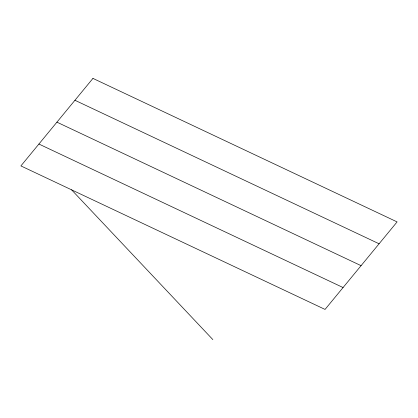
<?xml version="1.0" encoding="UTF-8"?>
<svg xmlns="http://www.w3.org/2000/svg" width="418" height="418" viewBox="0 0 418 418"><rect width="100%" height="100%" fill="white"/><g stroke="black" fill="none" stroke-linecap="round" stroke-linejoin="round"><path stroke-width="0.63" d="M74.937 100.278L379.089 243.783M56.921 122.155L361.079 265.665M38.911 144.038L343.063 287.542M71.593 189.835L212.851 339.604M92.948 78.396L20.9 165.915L325.052 309.425L397.1 221.906L92.948 78.396"/></g></svg>
